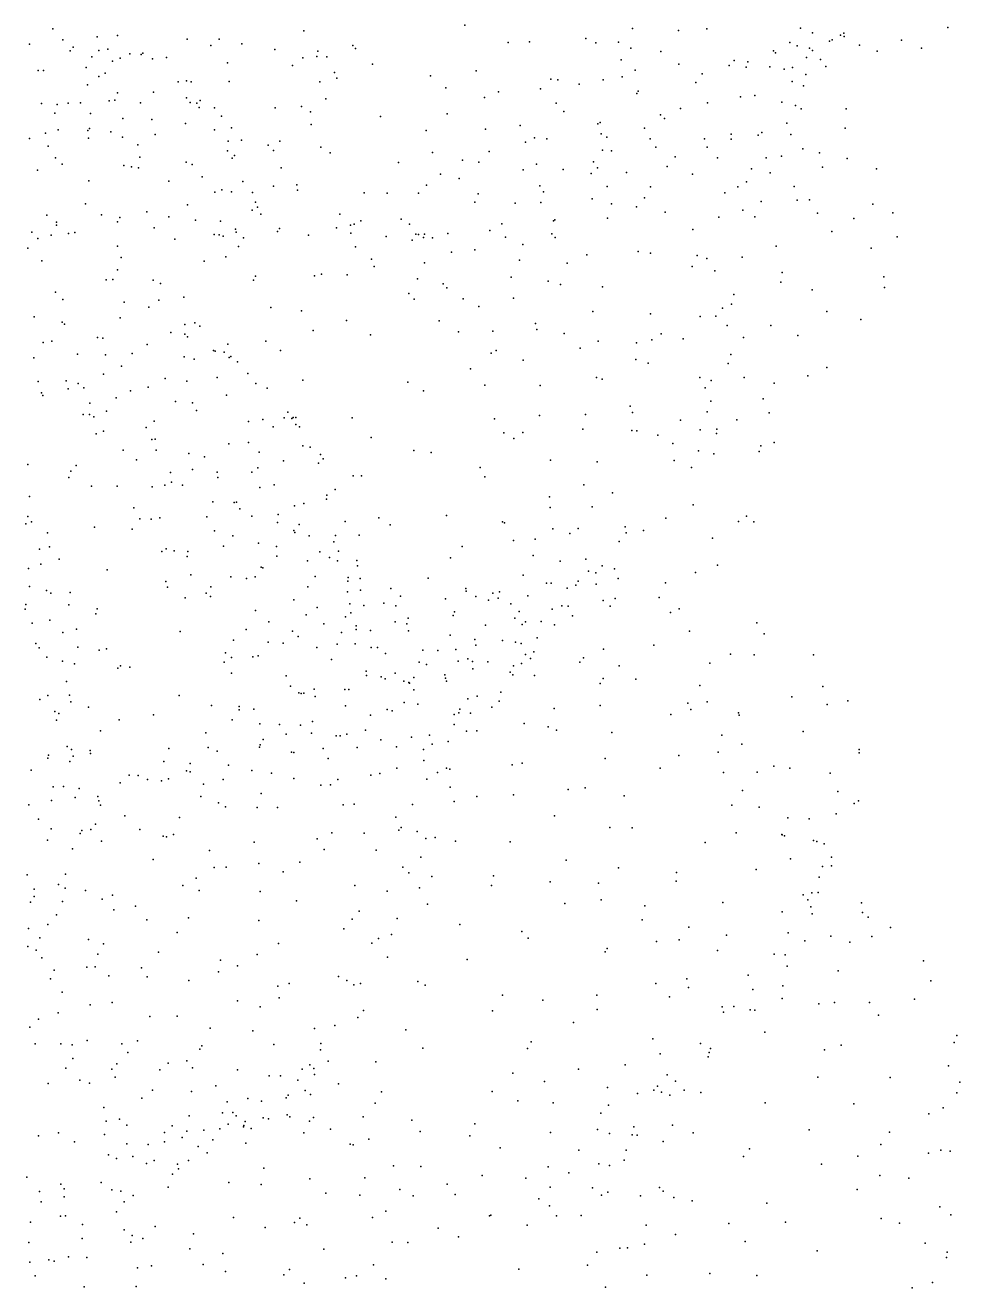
# Model space of a CAD drawing. Header units: metres. Extents: x -25 to 25, y -27.8 to 27.8.
# Drawn here: x 20.16 to 24.56, y -19.84 to -13.89 of the extents above; entities that cross this region are included whole.
import ezdxf

# ---------------------------------------------------------------- set-up
doc = ezdxf.new("R2010")
doc.units = ezdxf.units.M

msp = doc.modelspace()

# ---------------------------------------------------------------- linework, layer by layer
for p in [(20.2869, -13.9031, -2.7895), (21.4698, -13.9123, -9.6166), (22.2287, -13.8858, -5.7811), (23.0186, -13.9006, 1.0911), (23.2346, -13.9099, 0.9391), (23.3679, -13.9033, -4.7604), (23.8097, -13.8999, -1.3414), (24.5035, -13.8965, 2.5447), (20.177, -13.9752, -8.6378), (20.3345, -13.9543, -7.174), (20.4965, -13.9401, -7.0114), (20.5928, -13.9336, -3.8019), (20.9202, -13.9521, 5.4696), (21.0712, -13.9509, 3.597), (21.1785, -13.9741, -9.2071), (22.4326, -13.9664, 3.3348), (22.5334, -13.9633, -1.4008), (22.7975, -13.9479, 3.3153), (22.8459, -13.9684, -1.8124), (22.9528, -13.9663, -5.311), (23.7583, -13.9667, 1.966), (23.8654, -13.9223, -1.1091), (23.9457, -13.9613, -0.8486), (23.9591, -13.9542, -0.5887), (23.997, -13.9322, -1.9243), (24.0129, -13.9224, 2.6956), (24.0151, -13.9384, -2.2547), (24.087, -13.9793, 2.0601), (24.2857, -13.9563, 2.5413), (20.3689, -14.0069, -8.8131), (20.3835, -13.9885, -12.226), (20.4716, -14.0339, -6.1859), (20.5042, -14.0054, -4.0517), (20.5461, -13.9979, 5.5634), (20.6506, -14.0203, 3.7293), (20.7038, -14.0239, -6.1331), (20.7108, -14.0171, 4.1455), (20.8227, -14.0375, 3.4806), (21.0321, -13.9813, 4.3762), (21.3328, -13.9997, -9.4337), (21.4658, -14.0395, -6.0277), (21.5308, -14.0329, -10.1336), (21.5358, -14.0075, -11.5261), (21.5788, -14.0349, 3.2421), (21.7003, -13.9817, -5.9331), (21.7126, -13.9953, -11.0652), (23.0109, -13.994, -1.5773), (23.1515, -14.0097, 3.1955), (23.6815, -14.0066, -1.5115), (23.6912, -14.015, -4.329), (23.7941, -13.9826, -3.6443), (23.8382, -14.037, 2.2545), (23.8513, -13.9935, -0.0587), (23.8661, -14.0048, -3.1019), (24.1698, -14.0086, 2.2723), (24.3792, -13.9941, 2.2951), (20.2186, -14.0987, -6.2573), (20.2438, -14.0994, 5.423), (20.4454, -14.0849, 3.8875), (20.5686, -14.0544, -8.9643), (20.6053, -14.0406, -3.5381), (20.7573, -14.0444, -12.2363), (21.1097, -14.0624, 4.5794), (21.4165, -14.0758, -9.7478), (21.793, -14.069, 3.2704), (22.964, -14.0489, -1.3378), (23.0313, -14.0979, -1.7992), (23.2365, -14.0697, 1.6861), (23.4734, -14.0747, 1.8779), (23.4964, -14.0512, 2.9277), (23.5533, -14.0837, -4.5826), (23.5614, -14.0588, -1.28), (23.6654, -14.081, 0.4954), (23.7316, -14.0927, 0.2884), (23.7709, -14.0842, -1.8201), (23.9036, -14.047, -2.8573), (23.9281, -14.0805, -2.4946), (20.5038, -14.1273, -4.2501), (20.5344, -14.1119, -3.2769), (20.8779, -14.1525, -4.1374), (20.917, -14.1478, 5.3361), (20.9393, -14.1532, 4.4653), (21.1185, -14.1501, 5.0592), (21.5449, -14.1523, -10.3472), (21.6148, -14.1083, -10.5852), (21.6256, -14.1357, -10.8102), (22.0673, -14.1247, -5.7736), (22.2813, -14.1008, -1.7932), (22.6333, -14.1399, 1.3996), (22.6667, -14.1428, -5.5887), (22.8803, -14.1435, 3.2209), (22.9696, -14.1282, 1.1251), (23.3168, -14.1556, -1.726), (23.3462, -14.1145, -4.8063), (23.7701, -14.1513, -0.8986), (23.8351, -14.1181, -2.0296), (20.4512, -14.1665, 4.1602), (20.5916, -14.2046, 3.184), (20.7612, -14.2005, -9.1775), (22.1391, -14.1802, -1.6418), (22.3862, -14.1999, -1.2825), (22.584, -14.185, 3.218), (22.7665, -14.1637, -1.8902), (23.0378, -14.2073, 1.6834), (23.045, -14.1959, -5.2042), (23.5949, -14.2161, 0.6697), (23.823, -14.1715, -0.6879), (20.2344, -14.2538, 3.9321), (20.3087, -14.259, 4.3107), (20.3603, -14.2532, 3.3008), (20.4177, -14.2521, -3.0704), (20.5525, -14.2413, 4.386), (20.5797, -14.2381, 5.3411), (20.6998, -14.2518, -6.0602), (20.9173, -14.2271, -6.0674), (20.935, -14.2506, -12.075), (20.9662, -14.2523, -3.933), (20.9763, -14.2737, 4.7008), (20.9817, -14.2401, -9.3398), (21.0492, -14.2749, 2.968), (21.3349, -14.2755, -9.9437), (21.4594, -14.2693, 3.139), (21.5732, -14.2332, -5.9434), (22.3208, -14.2256, -5.691), (22.6586, -14.2531, 1.6662), (23.2445, -14.2778, -1.1521), (23.371, -14.2517, 1.9689), (23.5269, -14.2234, 2.1995), (23.7208, -14.2483, -4.4414), (23.7863, -14.2633, 0.1067), (20.2976, -14.3, 5.1797), (20.4646, -14.302, 2.9886), (20.618, -14.325, -12.0855), (20.7542, -14.3306, 5.1666), (21.0819, -14.315, -4.1293), (21.501, -14.2938, -11.1002), (21.8308, -14.3161, 3.1553), (22.1445, -14.304, 3.1315), (22.6939, -14.292, -1.1978), (23.1503, -14.3075, 3.0163), (23.1689, -14.326, 1.8611), (23.8129, -14.2804, -0.1147), (24.024, -14.2792, -2.9331), (20.2537, -14.3945, -11.9961), (20.3134, -14.3779, 4.9608), (20.4529, -14.382, 4.6452), (20.4597, -14.3723, -9.1468), (20.5614, -14.3879, 2.764), (20.9119, -14.3488, -3.7252), (21.0484, -14.3786, -11.8947), (21.1295, -14.3687, -9.7023), (21.505, -14.3528, -10.6214), (22.0459, -14.3812, -1.4192), (22.3257, -14.3748, 1.4188), (22.4896, -14.3578, 1.2678), (22.8542, -14.351, 1.7799), (22.865, -14.3438, -5.3808), (22.8701, -14.3968, -1.1265), (23.0742, -14.3714, -1.8423), (23.6268, -14.3913, -0.7605), (23.7442, -14.348, -2.2296), (24.0196, -14.37, -3.3404), (20.1772, -14.4192, 2.9828), (20.2653, -14.4563, -6.1628), (20.4556, -14.4175, -6.0638), (20.6154, -14.4135, 4.8719), (20.6888, -14.4498, -3.4129), (20.7696, -14.3999, -9.4266), (21.1142, -14.4316, -6.0077), (21.1763, -14.428, -4.3034), (21.302, -14.4503, 3.0647), (21.3571, -14.4319, -10.2504), (22.5146, -14.4364, -1.0899), (22.5561, -14.416, 3.0001), (22.6152, -14.4218, -5.5416), (22.8963, -14.4128, 1.1214), (23.1018, -14.4214, -1.0907), (23.3565, -14.4215, 2.343), (23.4821, -14.3987, -2.0242), (23.4822, -14.4224, 0.8138), (23.6097, -14.4036, -4.6044), (23.7633, -14.4007, -0.3), (20.3004, -14.5106, -9.0432), (20.6981, -14.507, -11.9524), (21.1099, -14.4771, -9.9176), (21.1318, -14.5121, -11.6881), (21.1429, -14.4999, -3.88), (21.3276, -14.4768, -11.3896), (21.55, -14.4607, 3.1231), (21.5943, -14.4872, -5.7954), (22.0757, -14.4855, -5.5881), (22.3422, -14.4801, 1.7769), (22.877, -14.4752, -1.6664), (22.9192, -14.4771, 2.9433), (23.128, -14.4611, 1.0313), (23.2188, -14.5065, 2.6648), (23.3693, -14.4604, -4.7525), (23.4184, -14.5099, -0.862), (23.6476, -14.5111, -0.542), (23.7205, -14.5021, 0.1226), (23.8196, -14.4689, -4.3546), (23.8982, -14.4875, -3.9821), (24.0284, -14.5135, -2.6127), (20.2153, -14.5683, -4.6269), (20.3316, -14.5408, 2.6955), (20.6223, -14.5469, 2.6057), (20.6583, -14.5524, -4.6053), (20.6913, -14.5573, -5.8885), (20.916, -14.5304, -5.9307), (20.9437, -14.5427, 2.7782), (21.3638, -14.5571, -10.5531), (21.9155, -14.5333, 3.0511), (22.2172, -14.5208, -1.0086), (22.2947, -14.5311, -1.5309), (22.5023, -14.5679, 2.791), (22.5652, -14.54, 2.0203), (22.6909, -14.5653, -5.4005), (22.8349, -14.5294, 2.0161), (22.8524, -14.557, -5.2444), (23.1807, -14.5521, 2.358), (23.5791, -14.5629, -2.1161), (23.9134, -14.5538, -3.7827), (24.1671, -14.562, -3.1474), (20.4567, -14.6191, -4.7383), (20.8336, -14.6207, -9.8262), (20.9907, -14.6007, -4.5428), (21.182, -14.622, -5.8705), (22.1135, -14.5875, 2.9038), (22.2021, -14.6087, 1.2155), (22.823, -14.5838, -0.9768), (22.99, -14.58, -4.9699), (23.3004, -14.5872, -1.8942), (23.5542, -14.6241, 0.6629), (23.667, -14.5815, -0.2483), (21.051, -14.6727, -10.1392), (21.084, -14.6613, -3.7073), (21.1297, -14.6703, -11.4873), (21.2282, -14.6738, -10.4123), (21.327, -14.6437, -10.8981), (21.4371, -14.6373, -4.0599), (21.4405, -14.6631, 3.0323), (21.7534, -14.6752, 3.0268), (21.8621, -14.6776, -1.2168), (22.0099, -14.6771, -1.4194), (22.047, -14.6395, -5.445), (22.2911, -14.6799, 2.5842), (22.5814, -14.642, 2.5696), (22.5995, -14.6703, -0.8885), (22.8985, -14.6464, 2.4166), (23.1024, -14.6467, -0.8875), (23.4536, -14.6752, -0.5905), (23.5147, -14.6477, -4.6233), (23.7788, -14.6453, -2.2942), (20.4421, -14.7266, -3.3725), (20.9225, -14.7318, -5.7237), (21.2428, -14.719, 2.9051), (21.2519, -14.7423, -5.7127), (22.275, -14.7192, 2.1413), (22.4653, -14.7244, -1.3668), (22.586, -14.7205, 1.1647), (22.8274, -14.7036, -1.4091), (22.9187, -14.727, 1.0771), (23.0375, -14.7414, -4.752), (23.0742, -14.6984, -1.587), (23.6233, -14.7158, -0.0296), (23.7931, -14.7107, -4.2278), (23.852, -14.7092, -4.025), (24.1498, -14.7297, -2.7153), (20.2595, -14.7811, 2.4434), (20.3047, -14.8132, -5.8593), (20.5169, -14.7796, -5.0304), (20.5918, -14.8126, -9.5299), (20.6037, -14.7922, -5.5573), (20.7304, -14.7656, -11.7286), (20.8336, -14.7885, -4.8171), (20.9602, -14.8047, 2.5534), (21.0771, -14.8094, -10.3551), (21.2269, -14.7565, -11.098), (21.2679, -14.7764, -4.7251), (21.6393, -14.7767, -5.3469), (21.7389, -14.807, 1.5409), (21.929, -14.7995, -5.2183), (22.6455, -14.8068, -5.0585), (22.6527, -14.8026, -1.3015), (22.9005, -14.7952, -0.7727), (23.1714, -14.7673, 0.9375), (23.4246, -14.7902, -1.9179), (23.5378, -14.7575, -0.2729), (23.5947, -14.7881, -2.1004), (23.8901, -14.7719, -3.7651), (24.0601, -14.7969, -3.5502), (24.2437, -14.77, -2.9223), (20.1887, -14.8609, -8.8743), (20.3056, -14.8285, -5.1028), (20.3619, -14.8679, -5.4861), (20.3916, -14.8624, -9.0757), (20.7656, -14.8404, -5.3687), (21.0473, -14.8712, -4.989), (21.0715, -14.8731, -11.2887), (21.1481, -14.8467, -5.5325), (21.1507, -14.8613, -10.638), (21.3461, -14.8575, -3.7929), (21.3548, -14.8443, -4.9358), (21.624, -14.8409, -4.9162), (21.6904, -14.8286, 1.2693), (21.6915, -14.8652, -3.9556), (21.7076, -14.8224, -5.152), (21.9678, -14.8232, -4.2431), (21.9974, -14.8706, -0.9319), (22.0105, -14.8717, 2.6303), (22.0388, -14.8702, -4.9575), (22.1479, -14.8664, -4.4998), (22.3453, -14.8525, -5.0879), (22.402, -14.822, -0.8274), (22.6385, -14.8693, -4.7994), (23.3023, -14.8478, -1.7379), (23.9562, -14.8571, -2.4466), (20.2163, -14.8907, -11.7345), (20.2797, -14.875, -3.4136), (20.5926, -14.9271, 2.3213), (20.862, -14.8943, -11.517), (21.0892, -14.8802, -3.6354), (21.1615, -14.9283, 2.5734), (21.1859, -14.887, -5.1721), (21.4924, -14.875, 2.868), (21.7131, -14.93, 1.7491), (21.8582, -14.8807, 2.7834), (21.9795, -14.8988, 2.0525), (22.0343, -14.8854, -1.3627), (22.0763, -14.8868, 2.353), (22.4194, -14.884, -4.8531), (22.5015, -14.9187, -4.6416), (22.6533, -14.8865, -0.7617), (23.6953, -14.9276, -4.0472), (24.2649, -14.8835, -3.1778), (20.1693, -14.9364, -5.7317), (20.6101, -14.9808, -9.6545), (21.102, -14.9768, -10.918), (21.7882, -14.9874, 1.9955), (22.1654, -14.9553, 1.2099), (22.2755, -14.9434, -4.2998), (22.4856, -14.9924, 1.2386), (22.8024, -14.9683, 1.1642), (23.0446, -14.9526, 1.0398), (23.1023, -14.9601, -4.5387), (23.3223, -14.9708, -0.2706), (23.3678, -14.9846, 0.7385), (23.5349, -14.9785, -1.9972), (24.1429, -14.9359, -2.6666), (20.2355, -14.9958, 2.3703), (20.5922, -15.0387, -3.5571), (21.0006, -14.9981, -10.4672), (21.8006, -15.0224, 1.227), (22.0385, -15.0061, -3.8969), (22.7106, -15.0066, -4.5097), (23.2997, -15.0228, -4.3999), (23.4057, -15.0433, 0.0213), (23.7237, -15.0502, -3.8283), (20.5388, -15.086, -11.6096), (20.5708, -15.0838, -9.3543), (20.7596, -15.0864, -10.14), (20.7953, -15.1026, -3.5804), (21.2328, -15.0876, -3.6256), (21.2418, -15.0683, 2.2565), (21.5199, -15.0665, 2.5038), (21.5535, -15.0585, -3.7234), (21.6735, -15.0618, 2.1978), (22.005, -15.0806, -0.9545), (22.1262, -15.1043, -1.1739), (22.4464, -15.0724, -4.1483), (22.6211, -15.0917, -1.1845), (22.6785, -15.1071, -0.6771), (23.7174, -15.0961, -2.2006), (24.2014, -15.072, -3.2767), (20.301, -15.1433, -11.6374), (20.9041, -15.1672, -10.3618), (21.9641, -15.1506, -3.6973), (22.1442, -15.123, 1.4036), (22.8767, -15.1187, -4.293), (23.4949, -15.1549, -3.9166), (23.8641, -15.133, -3.6382), (24.2051, -15.1212, -2.8547), (20.3352, -15.1779, -8.592), (20.623, -15.1908, -9.1717), (20.7398, -15.215, -9.7711), (20.7866, -15.1811, 2.273), (21.3149, -15.2157, 2.1179), (21.9902, -15.1771, 1.6044), (22.2197, -15.1748, -3.6571), (22.2941, -15.2112, 1.5354), (22.4574, -15.1712, -3.7144), (23.4419, -15.2185, 0.2903), (23.4836, -15.1995, -1.784), (20.2002, -15.2602, -4.5873), (20.3324, -15.2854, -8.3706), (20.6045, -15.2639, -8.5276), (20.9562, -15.288, -10.6176), (21.4593, -15.232, -3.5975), (21.6706, -15.2774, -3.5897), (22.1071, -15.279, -0.9125), (22.8312, -15.2344, -3.9798), (23.1025, -15.2465, -3.9985), (23.3368, -15.2577, 0.0098), (23.4098, -15.2562, 0.7406), (23.9327, -15.2343, -2.5129), (24.0933, -15.2717, -3.2734), (20.3425, -15.2948, -3.687), (20.8436, -15.333, -9.4962), (20.9093, -15.2965, -10.0881), (20.9097, -15.3409, -9.2028), (20.9805, -15.3043, 2.2933), (21.5134, -15.3237, 1.9892), (21.7835, -15.3446, 1.8865), (22.1989, -15.3302, -3.4984), (22.3605, -15.3273, -1.0821), (22.5612, -15.2909, -1.1447), (22.568, -15.3191, -0.6404), (22.6958, -15.3378, 1.4224), (23.1536, -15.3406, -3.7864), (23.4638, -15.3007, 0.5019), (23.6694, -15.3009, -2.1069), (23.7963, -15.3484, -2.364), (20.2421, -15.3803, -4.2906), (20.2823, -15.3741, 2.4855), (20.4976, -15.3574, -8.2312), (20.5229, -15.3608, 2.3767), (20.7325, -15.3909, 2.366), (20.922, -15.3546, -10.9866), (21.1116, -15.3887, -3.5801), (21.2917, -15.3738, 2.2691), (22.7709, -15.4077, -3.5382), (22.8567, -15.3745, -0.4771), (23.0362, -15.3824, -1.2399), (23.1085, -15.3687, -0.2679), (23.2564, -15.3628, 1.0368), (23.5401, -15.358, -3.6531), (20.1982, -15.4527, -3.9152), (20.4032, -15.4364, -11.4659), (20.5363, -15.4387, -7.975), (20.6615, -15.4326, -11.32), (20.9069, -15.4477, -3.6225), (20.9534, -15.4588, -8.3125), (21.0447, -15.4187, -9.4332), (21.0518, -15.422, -10.2365), (21.094, -15.4257, -8.8503), (21.1176, -15.451, 2.4106), (21.1262, -15.4475, -9.1678), (21.3596, -15.4184, -3.5408), (22.3515, -15.431, -0.667), (22.3764, -15.4183, -3.4182), (22.5033, -15.4642, 1.7012), (23.0344, -15.4615, -3.5878), (23.4815, -15.4377, -1.6439), (20.611, -15.4924, -3.7038), (21.1576, -15.4725, -9.836), (21.2065, -15.5271, -9.5607), (22.2544, -15.5048, 1.9179), (23.0919, -15.4775, 1.2121), (23.4693, -15.48, 0.6177), (23.9333, -15.4994, -2.9901), (20.2184, -15.5639, -5.3516), (20.3508, -15.5612, -4.9203), (20.4065, -15.574, -4.5021), (20.5261, -15.5297, -7.7343), (20.8167, -15.5498, -11.059), (20.9184, -15.5627, -8.01), (21.0623, -15.5463, -10.5177), (21.2446, -15.574, -10.0751), (21.4652, -15.5578, 2.3612), (21.9605, -15.5682, -3.4082), (22.322, -15.5826, -3.2833), (22.5825, -15.584, -0.5707), (22.8485, -15.5452, 1.4294), (22.8746, -15.553, -3.3841), (23.3349, -15.5451, -3.4856), (23.3881, -15.5596, -1.4714), (23.5438, -15.5453, -3.422), (23.6847, -15.5718, -2.0872), (23.8435, -15.5377, -2.729), (20.2342, -15.6177, -5.7475), (20.2406, -15.6299, -11.4168), (20.3599, -15.599, -7.5283), (20.4343, -15.5941, -5.3707), (20.5858, -15.6422, -7.5157), (20.6532, -15.6085, 2.5107), (20.736, -15.5915, -7.7169), (21.1062, -15.6284, -8.135), (21.2966, -15.5962, -9.1389), (22.0334, -15.6091, 2.0449), (23.3607, -15.5948, 0.1582), (23.6334, -15.6466, -1.7935), (20.4614, -15.6671, -5.8324), (20.5399, -15.705, -4.9829), (20.8649, -15.6586, -3.6563), (20.9449, -15.6645, -7.7751), (20.9648, -15.7017, 2.6066), (23.0063, -15.6802, -0.247), (23.3877, -15.6571, 0.8537), (20.4309, -15.7197, -3.8891), (20.4597, -15.72, -7.3448), (20.4814, -15.7317, -11.2934), (20.7649, -15.7511, -5.3748), (21.2089, -15.7536, -3.5542), (21.2768, -15.7433, -10.4125), (21.3777, -15.736, -10.1474), (21.3951, -15.7088, 2.5265), (21.4132, -15.7392, -3.4929), (21.4193, -15.7335, -9.4924), (21.4323, -15.7341, -9.7734), (21.6969, -15.7353, -3.4146), (22.3685, -15.7408, -3.1056), (22.5793, -15.7253, -3.0833), (22.7964, -15.7204, -1.1018), (23.0176, -15.7101, -3.2033), (23.2439, -15.7467, -1.314), (23.369, -15.707, -3.1965), (23.51, -15.7458, -1.5609), (23.662, -15.7115, -2.7369), (20.4924, -15.8115, -6.0156), (20.5269, -15.7985, 2.6004), (20.7276, -15.7812, -5.745), (21.3261, -15.7789, -8.2519), (21.4319, -15.7668, -8.7161), (21.4501, -15.7788, -9.2483), (22.4117, -15.8061, -0.8962), (22.5022, -15.8056, -0.606), (22.7835, -15.789, 1.6169), (23.0149, -15.7962, -1.1811), (23.0381, -15.7977, 1.2538), (23.1379, -15.8179, -0.0397), (23.3365, -15.7916, 0.2559), (23.4133, -15.8094, -2.8831), (23.4151, -15.7889, 0.4853), (20.7539, -15.838, -11.1137), (20.769, -15.8357, 2.633), (21.1174, -15.8591, -10.7551), (21.2094, -15.8513, 2.6474), (21.4658, -15.8671, -8.5172), (21.5003, -15.8741, -8.9094), (21.7867, -15.8291, 2.2529), (22.4587, -15.8331, 1.9687), (23.2087, -15.8574, 1.0335), (23.6229, -15.8671, -1.7296), (23.6855, -15.8528, -2.2107), (20.6183, -15.888, -3.8145), (20.6812, -15.9331, -4.7998), (20.775, -15.8884, -7.2757), (20.9288, -15.9037, -5.284), (21.0014, -15.9198, 2.6747), (21.2593, -15.8973, -7.8978), (21.3738, -15.9378, -8.0898), (21.5485, -15.9089, -9.9449), (21.5608, -15.9284, -9.6917), (21.9883, -15.8895, -3.2534), (22.07, -15.8996, 2.1165), (22.6312, -15.9347, 1.8415), (22.8519, -15.9428, -1.1332), (23.2143, -15.9367, -2.84), (23.3289, -15.8912, 0.7703), (23.401, -15.906, -1.4551), (23.6148, -15.8938, -2.4135), (20.1693, -15.9562, 2.6925), (20.3723, -15.9867, -11.5503), (20.3982, -15.9604, -7.0165), (20.8416, -15.9932, -5.9032), (20.9461, -15.9792, -5.6877), (21.0611, -15.9918, -7.425), (21.2243, -15.9918, -7.6839), (21.2539, -15.9719, -3.5589), (21.5392, -15.9501, -10.1559), (22.301, -15.9695, 2.0488), (23.2963, -15.9696, 0.3972), (20.3638, -16.0167, -6.2144), (20.4696, -16.0577, 2.6679), (20.5908, -16.0586, -11.4388), (20.756, -16.0603, -6.9859), (20.8159, -16.0534, -11.2004), (20.8464, -16.0392, -4.8744), (20.8978, -16.0538, -3.6816), (21.0641, -16.0167, -5.427), (21.3308, -16.0517, -10.6282), (21.7019, -16.0095, 2.3699), (21.7416, -16.009, -3.417), (22.3219, -16.0142, -2.9485), (22.7894, -16.0515, 1.6262), (20.1772, -16.1063, 6.2118), (21.2634, -16.0647, 2.6475), (21.5762, -16.119, -8.7194), (21.5788, -16.0997, -9.0409), (21.6172, -16.074, -9.4727), (22.6278, -16.1074, -0.4616), (22.9243, -16.0887, 1.3009), (20.6684, -16.1594, -3.9215), (21.0414, -16.1316, -5.0136), (21.141, -16.1345, -10.9476), (21.1527, -16.1339, -5.2747), (21.1688, -16.1652, -5.6771), (21.4252, -16.1501, -3.5593), (21.4702, -16.1398, -8.0066), (22.6302, -16.1587, -2.8149), (22.8274, -16.1553, -0.2255), (23.3037, -16.1451, -1.422), (20.1606, -16.2359, 6.5013), (20.1701, -16.2006, 3.5794), (20.1868, -16.2266, -6.3423), (20.6975, -16.2119, -4.4157), (20.7513, -16.2129, -6.7665), (20.7915, -16.2068, -4.6371), (21.0132, -16.2016, -5.9237), (21.2243, -16.1988, -7.3596), (21.3464, -16.2297, -10.7447), (21.3489, -16.1914, -7.6825), (21.4484, -16.238, -5.5052), (21.6642, -16.2244, -3.4915), (21.8224, -16.2075, 2.2585), (21.8767, -16.2395, -3.3826), (22.1426, -16.1965, 2.0752), (22.4051, -16.2257, -0.602), (22.4144, -16.2309, -2.7853), (23.1747, -16.2084, -2.6636), (23.5173, -16.2249, -2.3017), (23.5543, -16.1996, -1.747), (23.5893, -16.2266, -2.0994), (20.2618, -16.2778, 4.0226), (20.4835, -16.2513, -11.7293), (20.6607, -16.2608, -6.2142), (21.0498, -16.2681, 2.647), (21.1353, -16.2918, -3.6449), (21.4229, -16.2669, -5.2574), (21.4273, -16.2756, 2.5301), (21.4955, -16.2922, -10.5333), (21.6195, -16.291, -8.5733), (21.73, -16.2889, -9.7528), (22.6428, -16.2583, 1.7285), (22.7233, -16.2804, -1.1756), (22.7624, -16.2568, 1.5523), (22.9838, -16.2492, 1.0119), (22.9876, -16.2772, 0.2251), (23.0702, -16.2674, 0.5058), (20.2242, -16.3544, 4.4929), (20.2718, -16.3431, 3.8047), (20.8217, -16.3529, -4.2374), (21.0921, -16.3412, -11.1696), (21.2566, -16.3261, -4.9897), (21.3414, -16.3424, -3.6132), (21.6105, -16.3195, -10.2922), (22.2161, -16.3424, -2.9548), (22.4582, -16.3145, 1.8745), (22.5595, -16.3076, -1.0305), (22.9556, -16.3188, -1.3407), (23.3942, -16.3029, -1.6402), (20.3179, -16.4017, 5.9924), (20.8012, -16.3654, -11.521), (20.8584, -16.3628, -6.1507), (20.9203, -16.3897, -4.6138), (20.9231, -16.365, -3.7865), (21.342, -16.3873, -7.3639), (21.487, -16.4098, -5.9744), (21.5447, -16.3665, -7.9861), (21.591, -16.3942, -5.1465), (21.6289, -16.4096, -8.2209), (21.6336, -16.3643, -8.8594), (21.7194, -16.4086, -5.7238), (22.161, -16.396, 2.0122), (22.55, -16.3841, -0.3362), (22.6765, -16.4119, -0.1588), (22.7974, -16.4017, 0.0257), (20.1728, -16.4459, 4.7882), (20.231, -16.4261, 2.7015), (20.5442, -16.4525, 2.6499), (20.9376, -16.4756, -4.4184), (21.2692, -16.4388, -6.0765), (21.2775, -16.4432, -11.0168), (21.7223, -16.4325, -10.0363), (22.5024, -16.4776, -7.4443), (22.81, -16.4578, 1.1415), (22.8446, -16.4659, 0.2983), (22.8744, -16.4337, 0.9423), (22.9326, -16.4471, 0.5802), (23.3152, -16.465, -2.2613), (23.4186, -16.4294, -1.9286), (20.1773, -16.5309, 3.2558), (20.8193, -16.5064, -6.5028), (20.827, -16.5339, 2.5917), (21.0322, -16.5327, -11.3821), (21.126, -16.4847, -4.7584), (21.1992, -16.4933, -3.6538), (21.2403, -16.4843, -6.9634), (21.489, -16.532, -4.8962), (21.5232, -16.4839, -7.7878), (21.6771, -16.5057, -9.1596), (21.6782, -16.4878, 2.2847), (21.7345, -16.4935, -9.6143), (21.8797, -16.5393, -5.4634), (22.0551, -16.4913, -3.2043), (22.6133, -16.5147, 1.5104), (22.6343, -16.5157, -2.4925), (22.7109, -16.5389, -7.6737), (22.7512, -16.524, -7.2305), (22.7621, -16.5055, -7.4517), (22.8474, -16.5197, -1.4829), (22.9502, -16.4935, -2.4822), (23.1733, -16.5139, -1.714), (20.2578, -16.5498, 3.495), (20.2786, -16.5622, 6.4852), (20.369, -16.559, 4.5446), (20.9108, -16.5847, -11.5482), (21.0094, -16.5613, -3.8824), (21.0307, -16.5782, -6.2316), (21.4233, -16.5936, -7.249), (21.6755, -16.5553, -5.9881), (21.7368, -16.5473, -9.8294), (21.9259, -16.5766, 2.0781), (22.1373, -16.588, -7.401), (22.2329, -16.54, -2.7292), (22.2351, -16.5525, -7.618), (22.2804, -16.5785, 1.8195), (22.3399, -16.5955, -0.1988), (22.3598, -16.5626, -7.1242), (22.3849, -16.5854, -0.8511), (22.3918, -16.5554, -2.5144), (22.5253, -16.575, -1.0527), (22.8805, -16.5963, -1.6907), (22.9366, -16.5874, -7.6086), (23.1442, -16.5818, -1.9585), (20.1578, -16.638, 5.4984), (20.1604, -16.6151, 5.0471), (20.3625, -16.6164, 6.2889), (20.4961, -16.636, 4.1148), (21.2428, -16.6442, -6.2335), (21.5321, -16.6301, -3.545), (21.6865, -16.6116, -8.0728), (21.6905, -16.6544, -10.0389), (21.752, -16.6206, -8.6281), (21.8461, -16.6099, -3.3981), (21.9027, -16.6223, -5.7448), (22.1789, -16.6501, -0.5914), (22.4452, -16.6119, -7.8945), (22.4836, -16.6491, -2.2562), (22.639, -16.6376, -6.947), (22.6853, -16.6224, -7.8982), (22.7146, -16.6238, -2.2519), (22.9135, -16.623, -2.1688), (23.1963, -16.6539, -7.0683), (23.2379, -16.6359, -7.2994), (20.1903, -16.703, 6.6633), (20.2731, -16.6886, 4.878), (20.4899, -16.6595, 2.6027), (21.3048, -16.6977, -11.132), (21.4806, -16.6648, -10.7089), (21.5636, -16.7065, -10.3889), (21.6666, -16.6736, -7.8471), (21.717, -16.7158, -9.5875), (21.9007, -16.6979, -8.3229), (21.9553, -16.7066, -8.044), (21.9606, -16.6801, -7.5818), (22.1732, -16.668, -7.0912), (22.325, -16.7128, -0.0105), (22.4634, -16.6799, 1.5415), (22.4979, -16.7091, 0.1719), (22.5136, -16.6965, -8.1974), (22.5883, -16.6951, 1.2887), (22.6509, -16.7117, -1.8215), (22.7352, -16.6688, 0.7304), (23.6029, -16.7015, -7.2867), (20.3349, -16.7473, 5.8234), (20.3993, -16.7313, 3.6995), (20.8876, -16.743, 2.5061), (21.1978, -16.7325, 2.4218), (21.4172, -16.7412, -10.8976), (21.4433, -16.7666, -4.691), (21.6476, -16.7481, -7.4607), (21.716, -16.7327, -9.2871), (21.7838, -16.7377, -7.6802), (21.963, -16.7395, -7.2232), (22.1595, -16.7594, -8.3987), (22.5687, -16.7718, 0.4917), (23.2868, -16.7407, -6.8634), (23.6388, -16.7538, -6.994), (20.2081, -16.7999, -12.0984), (20.2238, -16.8194, 3.3421), (20.4054, -16.8169, 4.7361), (20.5063, -16.831, 3.8633), (20.5412, -16.8245, 4.4682), (21.1386, -16.7839, -4.5081), (21.3017, -16.7935, -3.5691), (21.3719, -16.797, -6.9383), (21.5316, -16.8188, -7.144), (21.6265, -16.8025, 2.1643), (21.7122, -16.8009, -3.3846), (21.7876, -16.8183, -9.0143), (21.8175, -16.8178, 2.033), (22.0304, -16.8309, 1.8549), (22.101, -16.833, -2.735), (22.1862, -16.8271, -8.7156), (22.2758, -16.7805, -0.732), (22.2799, -16.8065, 0.176), (22.4056, -16.7845, -6.7403), (22.4662, -16.7923, -1.8988), (22.4934, -16.7985, -8.5414), (22.8808, -16.8262, -6.6346), (23.1185, -16.8074, -8.0639), (20.2593, -16.8636, 2.4889), (20.3336, -16.883, 6.3684), (20.3901, -16.8947, 6.0792), (21.0943, -16.8874, -3.6884), (21.1003, -16.843, -3.9496), (21.1296, -16.8654, -4.2562), (21.2301, -16.8618, -6.3435), (21.2551, -16.8581, -6.7045), (21.601, -16.875, -6.2121), (21.8543, -16.8469, -5.9975), (22.0126, -16.8874, -0.1399), (22.1968, -16.882, -6.6969), (22.2424, -16.8718, -2.0963), (22.2648, -16.8839, -9.0288), (22.3359, -16.8859, 0.3969), (22.4954, -16.8939, -1.2881), (22.5134, -16.8504, -8.8207), (22.5368, -16.8707, 0.9222), (22.5526, -16.839, -6.5101), (22.77, -16.8865, -6.2365), (22.7876, -16.8667, -8.6541), (23.3818, -16.8913, -7.934), (23.4795, -16.8501, -6.7353), (23.5908, -16.8532, -7.6702), (23.8706, -16.8523, -7.1928), (20.5938, -16.9157, 4.0429), (20.6071, -16.9047, 4.2797), (20.6501, -16.9103, -11.852), (21.1299, -16.9387, 2.3351), (21.3864, -16.9511, -11.0098), (21.7637, -16.9302, -3.2263), (21.7656, -16.9497, -9.3723), (21.8997, -16.9385, -3.0342), (22.0475, -16.8987, -5.1814), (22.1335, -16.9463, -6.3992), (22.2662, -16.9183, -6.1043), (22.4414, -16.9344, -1.634), (22.4546, -16.9469, 1.1005), (22.4571, -16.9044, 0.6168), (22.5563, -16.9502, -5.951), (22.955, -16.9037, -6.3853), (20.3528, -16.9787, 4.8661), (21.4069, -17.0006, -3.3941), (21.5187, -17.0139, -4.6253), (21.8344, -16.9563, -7.0414), (21.8535, -16.9655, 1.8805), (21.9405, -16.9768, -9.2409), (21.9652, -16.9835, -6.1402), (21.968, -16.9855, -2.6637), (21.9881, -16.9587, -4.9439), (22.1367, -16.9623, -0.5793), (22.1419, -16.9768, 1.631), (22.8662, -16.9884, -5.973), (22.88, -16.964, -8.879), (23.0336, -16.9674, -8.686), (23.3354, -16.9976, -6.4749), (23.9145, -17.0017, -6.916), (20.2257, -17.0633, 3.404), (20.264, -17.0443, 5.3728), (20.3664, -17.0426, 5.8944), (20.3717, -17.0738, 3.6056), (20.8832, -17.045, -11.6544), (21.4459, -17.0312, 2.0691), (21.4572, -17.0343, -6.2849), (21.4693, -17.034, -10.7381), (21.5238, -17.0496, -10.1797), (21.6628, -17.0154, 1.9642), (21.6822, -17.0154, -9.7466), (21.9885, -17.0182, 0.202), (22.2431, -17.0603, -1.8284), (22.2856, -17.0473, -5.7915), (22.3905, -17.0705, -1.1098), (22.398, -17.0283, -9.268), (23.7692, -17.0501, -6.6897), (24.0321, -17.0694, -7.1065), (20.2973, -17.1201, 6.3561), (20.3161, -17.1285, 2.3175), (20.4555, -17.0993, 4.6883), (21.0355, -17.092, -3.7074), (21.1646, -17.0969, -11.3951), (21.1649, -17.1121, -4.3452), (21.2348, -17.1082, 2.1272), (21.6667, -17.0933, -3.1019), (21.8617, -17.1098, -6.7454), (21.8854, -17.1173, -4.6881), (21.9431, -17.0776, 1.713), (22.0068, -17.0859, -2.09), (22.1783, -17.1336, 1.4), (22.1999, -17.1261, -9.3883), (22.2054, -17.108, 0.6369), (22.2557, -17.127, -4.8682), (22.3548, -17.0994, -5.3909), (22.649, -17.1056, -5.6566), (22.8662, -17.092, -5.7451), (23.1981, -17.1341, -5.9499), (23.2785, -17.081, -6.2558), (23.2924, -17.1099, -8.6422), (23.369, -17.0748, -8.3645), (23.5171, -17.1264, -6.4546), (23.9345, -17.0871, -7.5601), (20.3051, -17.1598, 5.1543), (20.5999, -17.1582, 4.1556), (20.7612, -17.1357, 2.3464), (21.1318, -17.1593, -4.0947), (21.2619, -17.1778, -6.5812), (21.3559, -17.1812, -11.0286), (21.4536, -17.1847, -10.448), (21.5102, -17.1675, 1.8829), (21.7843, -17.1376, -2.6922), (22.1786, -17.181, -0.6825), (22.5074, -17.1759, -5.1318), (22.6206, -17.1914, -9.3881), (23.5207, -17.1375, -8.1811), (20.5125, -17.2114, 3.9154), (21.0083, -17.2201, -11.517), (21.279, -17.2517, 1.8736), (21.386, -17.2262, -6.7452), (21.5054, -17.2214, -2.9785), (21.6217, -17.234, -2.4721), (21.6407, -17.2345, -6.3469), (21.6717, -17.2271, -4.5893), (21.7608, -17.2074, -2.2056), (21.977, -17.2411, 0.0037), (22.0619, -17.2316, -0.2973), (22.2365, -17.2124, -0.8976), (22.2847, -17.2108, -1.4454), (22.6596, -17.2074, -5.411), (22.9211, -17.219, -9.2035), (23.4391, -17.2317, -6.1885), (23.8219, -17.2135, -7.8191), (20.3545, -17.2847, 5.9619), (20.3763, -17.2983, 5.3308), (20.4642, -17.3032, 4.5424), (20.8333, -17.2941, -3.3271), (21.019, -17.2896, -3.8436), (21.0621, -17.306, 1.9738), (21.2605, -17.288, -11.1946), (21.2636, -17.2766, -3.0184), (21.4114, -17.3116, -2.6899), (21.5603, -17.2938, -10.0147), (21.7211, -17.2887, -9.8271), (21.8321, -17.2538, 1.5679), (21.9058, -17.2862, 0.5087), (22.0334, -17.2983, -9.6009), (22.0736, -17.273, -1.7191), (22.149, -17.2608, 1.2219), (23.4222, -17.3112, -5.8646), (23.5336, -17.273, -8.5131), (24.0863, -17.2982, -7.3835), (20.2644, -17.339, 6.3612), (20.267, -17.3252, 3.6232), (20.3679, -17.3556, 5.0543), (20.3833, -17.3301, 5.6436), (20.4645, -17.3171, 2.1311), (20.8099, -17.356, 2.0654), (20.9347, -17.364, -2.8774), (21.4232, -17.3136, -6.4622), (21.5838, -17.3412, -2.1947), (22.0356, -17.3509, 0.9009), (22.4517, -17.3708, -9.5835), (22.498, -17.3634, -4.7122), (22.8897, -17.3412, -5.3002), (23.2365, -17.3277, -5.4932), (24.0852, -17.3137, -7.0834), (20.1862, -17.3959, 1.8584), (20.6472, -17.419, -2.8189), (20.6898, -17.4209, -3.4274), (20.918, -17.3985, -2.6082), (20.9348, -17.4038, 1.8377), (21.1158, -17.3726, 1.7018), (21.2257, -17.3979, -2.4625), (21.3174, -17.4108, 1.4485), (21.7849, -17.419, 0.398), (21.828, -17.4113, 0.7831), (21.9087, -17.387, 1.2427), (22.0996, -17.4065, -0.4123), (22.1411, -17.3863, -4.4649), (22.1583, -17.3922, -1.3728), (23.1479, -17.3864, -9.146), (23.4472, -17.4076, -5.6218), (23.6046, -17.4059, -8.6704), (23.6836, -17.3769, -8.3236), (23.7585, -17.3873, -8.0618), (23.9489, -17.4102, -6.7858), (20.2896, -17.4747, 6.1384), (20.3386, -17.473, 4.7596), (20.4122, -17.4829, 4.1009), (20.6054, -17.4566, -3.0707), (20.7342, -17.44, -2.4292), (20.8001, -17.4461, -11.617), (20.8321, -17.4371, -3.6644), (20.9975, -17.4626, 1.3951), (21.0904, -17.4408, -11.2926), (21.4226, -17.4355, -10.3179), (21.5498, -17.4669, 0.9482), (21.5951, -17.4655, -4.4498), (21.6301, -17.4397, 1.2365), (22.0497, -17.4392, -0.2063), (22.1591, -17.4762, -0.9696), (22.7153, -17.4877, -9.5625), (22.7952, -17.479, -4.9752), (20.2821, -17.5395, 3.9253), (20.3935, -17.5253, -12.0257), (20.5003, -17.5201, -2.6451), (20.5048, -17.5412, -2.3884), (20.9842, -17.5199, -3.9257), (21.0675, -17.5496, 1.1882), (21.2687, -17.5058, -10.8928), (22.1777, -17.544, -4.3287), (22.2854, -17.5205, -9.7279), (22.4578, -17.513, -4.4911), (22.9784, -17.5176, -5.128), (23.5354, -17.492, -8.8727), (23.9857, -17.4964, -7.6679), (24.082, -17.5403, -7.3177), (20.1748, -17.5591, 6.4233), (20.512, -17.5616, -2.9072), (21.1013, -17.5683, -4.1222), (21.25, -17.5719, -2.214), (21.3465, -17.5724, -10.4759), (21.6558, -17.5599, 0.5637), (21.7067, -17.5562, -10.1021), (21.9818, -17.5575, -9.938), (23.4859, -17.5615, -5.4054), (23.6143, -17.5704, -5.6956), (23.9767, -17.6022, -6.8912), (24.062, -17.5539, -7.0926), (20.2197, -17.6275, 4.163), (20.4892, -17.6512, -3.1263), (20.6271, -17.6115, 1.4309), (20.885, -17.6189, -11.4431), (21.9028, -17.6169, 0.2124), (21.9282, -17.6662, -10.1151), (22.6498, -17.6113, -4.6362), (22.9107, -17.6665, -4.9632), (23.016, -17.6675, -9.4645), (23.7493, -17.6206, -6.3821), (23.8508, -17.6251, -8.1673), (20.2632, -17.726, 4.7495), (20.2804, -17.6733, 6.0164), (20.4165, -17.6948, 5.0433), (20.4238, -17.6806, 5.6069), (20.4668, -17.6757, 5.3246), (20.6978, -17.6755, -11.6888), (20.8075, -17.7077, -2.1964), (20.8226, -17.7105, 1.2365), (20.8568, -17.6987, -3.8471), (21.5323, -17.7202, -1.9848), (21.6024, -17.6911, -10.2878), (21.7545, -17.6932, -4.2609), (21.9168, -17.6786, -1.5511), (22.0031, -17.6859, -1.3074), (22.0443, -17.7187, -0.2141), (22.0878, -17.7138, -0.469), (23.5055, -17.6917, -9.0524), (23.7217, -17.699, -8.8079), (23.7236, -17.7013, -5.9515), (23.734, -17.7052, -6.1705), (23.871, -17.727, -8.4482), (20.3805, -17.7664, -2.5668), (20.5169, -17.7307, -3.4639), (21.0262, -17.7752, -4.0275), (21.2367, -17.7361, -10.7488), (21.5651, -17.7701, 0.6023), (21.8109, -17.7729, 0.3477), (22.1841, -17.7313, -4.1954), (22.4423, -17.7335, -4.2893), (23.3603, -17.7371, -5.1578), (23.8859, -17.7326, -6.676), (23.9213, -17.7426, -7.7649), (20.7596, -17.8175, -11.5203), (21.2577, -17.8357, -2.0693), (21.4504, -17.8301, -4.2654), (22.0212, -17.8068, -1.0016), (22.7059, -17.8195, -4.4689), (23.7617, -17.8144, -5.7598), (23.9552, -17.8463, -7.1773), (23.956, -17.8063, -7.5343), (20.1673, -17.8896, -12.1649), (20.347, -17.8857, -3.0399), (20.9629, -17.9056, -2.0898), (21.0479, -17.8554, -10.9623), (21.104, -17.8531, 1.0214), (21.3718, -17.8758, 0.7745), (21.9367, -17.8531, -4.1489), (21.9647, -17.8796, 0.0859), (22.0728, -17.8965, -10.342), (22.3634, -17.8935, -10.1522), (22.9513, -17.8558, -4.8571), (23.2259, -17.8776, -9.3609), (23.6002, -17.8647, -5.3234), (23.8968, -17.9009, -6.2173), (23.9135, -17.8495, -6.8631), (20.2002, -17.9576, 4.8005), (20.3144, -17.9356, 5.7013), (20.345, -17.9517, -12.0143), (20.4421, -17.9635, -3.4407), (20.9, -17.939, -11.1351), (20.977, -17.9628, 1.1494), (21.7108, -17.9394, -10.4717), (21.863, -17.9658, 0.2572), (22.0152, -17.951, -0.4027), (22.3538, -17.939, -3.9097), (22.6303, -17.9226, -9.9148), (22.8583, -17.9291, -9.7335), (23.2239, -17.9191, -5.0039), (20.1821, -18.0183, -2.4352), (20.2005, -17.9911, 5.943), (20.3331, -18.0146, 5.1119), (20.5197, -18.0048, -11.8333), (20.5682, -17.985, 1.3767), (21.2635, -17.9686, -4.1267), (21.4347, -18.0112, -10.5626), (22.6998, -18.0237, -3.901), (22.8703, -18.0078, -4.1397), (23.4428, -18.0196, -5.0712), (23.822, -17.9839, -5.6397), (23.8431, -18.0071, -7.9273), (23.8629, -17.9749, -7.6703), (23.8932, -17.9729, -8.3328), (24.0973, -18.0214, -6.2868), (20.3052, -18.0779, 1.4757), (20.5747, -18.0543, -1.9305), (20.6767, -18.0363, -11.5705), (21.7311, -18.0609, -4.0748), (22.0519, -18.0277, -3.8043), (23.0755, -18.0354, -4.7627), (23.723, -18.0634, -5.3912), (23.8582, -18.0397, -8.634), (23.8643, -18.0726, -7.0848), (24.1018, -18.0673, -6.6221), (20.1723, -18.1425, -3.1434), (20.2641, -18.1239, 5.5694), (20.7299, -18.1009, -11.3153), (20.9274, -18.0917, -10.9929), (21.2583, -18.105, -1.8101), (21.6589, -18.1443, 0.4819), (21.697, -18.0989, -1.3915), (21.9101, -18.0947, -10.531), (22.2045, -18.124, -10.4619), (23.0638, -18.1021, -4.5006), (23.2828, -18.1362, -9.3573), (24.1274, -18.0885, -6.067), (24.2326, -18.1376, -6.4013), (20.2261, -18.1865, 5.3648), (20.4563, -18.1939, -1.7689), (20.8736, -18.1613, -1.843), (21.8219, -18.1891, 0.2147), (21.8824, -18.1705, -3.7535), (22.4974, -18.1557, -3.5934), (22.5269, -18.188, -10.2174), (23.1312, -18.203, -4.3048), (23.2381, -18.196, -4.6732), (23.4608, -18.173, -9.1348), (23.7506, -18.1632, -7.4569), (23.8291, -18.1998, -8.2242), (23.9524, -18.1778, -5.66), (24.1459, -18.1803, -5.8583), (20.1699, -18.2264, 5.1582), (20.2087, -18.2441, -1.8673), (20.5, -18.2634, 1.4174), (20.526, -18.2145, -3.5745), (20.7853, -18.2531, -3.7157), (21.351, -18.2128, 0.791), (21.7907, -18.2116, -1.0859), (22.8898, -18.2524, -9.8414), (22.8987, -18.2361, -3.8176), (23.4181, -18.2464, -4.8091), (23.6853, -18.2638, -7.9187), (24.0411, -18.2062, -6.9006), (20.2365, -18.2811, -1.6461), (20.4869, -18.3225, -1.5678), (21.0781, -18.2909, 1.083), (21.1568, -18.3188, -10.7279), (21.2504, -18.2647, -3.8941), (21.8633, -18.2771, -0.7883), (22.2389, -18.2879, -3.4312), (23.737, -18.2662, -5.229), (23.7465, -18.3195, -7.2224), (24.3881, -18.2953, -6.1969), (20.2767, -18.3788, -3.4582), (20.2946, -18.3393, -11.803), (20.4484, -18.3244, -11.6519), (20.5521, -18.3658, -11.3139), (20.705, -18.328, -11.0919), (20.7324, -18.3697, 1.3532), (21.0681, -18.3465, -3.7741), (21.6337, -18.3687, -3.7864), (23.2731, -18.3791, -4.3545), (23.562, -18.3618, -7.7559), (23.987, -18.3423, -5.5171), (20.3324, -18.4429, -1.3102), (20.9279, -18.3871, 1.2167), (21.3476, -18.4147, -10.6945), (21.4005, -18.4011, 0.6931), (21.6718, -18.387, -1.1265), (21.7054, -18.4084, 0.2602), (21.7373, -18.401, -10.6545), (22.0074, -18.3925, -3.4391), (22.0417, -18.4094, -10.5788), (23.1277, -18.402, -9.5829), (23.2822, -18.4199, -9.3097), (23.5845, -18.4292, -7.404), (23.7257, -18.4127, -8.3417), (24.4224, -18.3893, -6.4334), (20.464, -18.5015, -11.1738), (20.5667, -18.4914, -3.5869), (21.1581, -18.4831, -1.4835), (21.3538, -18.4689, -1.3812), (22.4056, -18.4569, -3.3553), (22.595, -18.4805, -10.2024), (22.8498, -18.4557, -9.9081), (23.1925, -18.4641, -4.0385), (23.7222, -18.4724, -4.9353), (23.8949, -18.498, -7.1264), (23.97, -18.4909, -5.3672), (24.1349, -18.4914, -6.9698), (24.3467, -18.4751, -5.7556), (20.3134, -18.5399, -8.5176), (20.744, -18.5564, -1.4771), (20.8733, -18.5557, -3.6223), (21.2642, -18.5116, -3.7069), (21.725, -18.5619, -3.5459), (21.7517, -18.5294, -0.7194), (22.3593, -18.5299, -10.431), (22.8511, -18.5232, -3.5544), (23.4398, -18.5109, -4.525), (23.4471, -18.536, -8.911), (23.4957, -18.5094, -7.8966), (23.5723, -18.5259, -8.7114), (23.5934, -18.5266, -8.1327), (24.1766, -18.551, -5.5135), (20.1795, -18.6065, -0.8558), (20.2195, -18.5691, -8.301), (21.0282, -18.6112, 1.0498), (21.5202, -18.6141, 0.3788), (21.6159, -18.5994, -10.6994), (21.9508, -18.6192, -3.303), (22.7405, -18.5852, -10.0322), (20.4499, -18.67, -1.2161), (20.6867, -18.671, -3.5819), (21.23, -18.6249, 0.7937), (22.5409, -18.6766, -3.2927), (23.1135, -18.6628, -9.5284), (23.6418, -18.6314, -7.3044), (24.5331, -18.6798, -5.9946), (24.5456, -18.6466, -6.3077), (20.205, -18.6855, -3.5405), (20.3257, -18.6856, -1.0297), (20.3789, -18.691, -8.8016), (20.6124, -18.6855, -8.4316), (20.6415, -18.7268, -8.7347), (20.9806, -18.7102, -1.3695), (20.9901, -18.6959, -10.7788), (21.3292, -18.6883, 0.6045), (21.5482, -18.7134, -3.5258), (21.5494, -18.6838, -1.0091), (22.0304, -18.7066, -10.5825), (22.5239, -18.7084, -10.2598), (23.1477, -18.7333, -3.8479), (23.3381, -18.6838, -7.9106), (23.3794, -18.7271, -4.3516), (23.3854, -18.7071, -8.6518), (23.9218, -18.7138, -7.1303), (24.0015, -18.6922, -5.243), (20.382, -18.7554, -8.1681), (20.589, -18.7794, 1.2563), (20.831, -18.7775, 1.1194), (20.9191, -18.7665, -8.3921), (20.9451, -18.7995, -8.7059), (21.4986, -18.7849, 0.1128), (21.5839, -18.7671, -0.7333), (21.8086, -18.771, -3.1282), (22.9834, -18.7852, -3.6113), (23.3743, -18.7466, -8.165), (24.506, -18.7892, -6.5131), (20.3482, -18.8008, 1.3318), (20.4141, -18.8577, -0.9239), (20.5651, -18.8058, -10.9677), (20.5806, -18.8421, -1.1577), (20.791, -18.8089, -1.2805), (21.1571, -18.8086, -8.5442), (21.3066, -18.8364, -1.1366), (21.3596, -18.8369, 0.3558), (21.4424, -18.8577, -3.3425), (21.4627, -18.8057, -10.7151), (21.5166, -18.8016, -0.1145), (21.5197, -18.8304, -0.4265), (22.4537, -18.8238, -3.0205), (22.7629, -18.8057, -9.9721), (23.1813, -18.8314, -8.9401), (23.8903, -18.8426, -4.9159), (24.2311, -18.8441, -6.8817), (20.2654, -18.8726, -0.6526), (20.4606, -18.8713, -8.903), (20.7569, -18.9038, -3.544), (20.9407, -18.9103, -8.1834), (21.0553, -18.8835, -1.2067), (21.4758, -18.9061, -8.5716), (21.6337, -18.8735, -2.9978), (21.8358, -18.9118, -10.6381), (22.3572, -18.9105, -10.3514), (22.6029, -18.8629, -10.1284), (22.9009, -18.8916, -3.4385), (23.1185, -18.9035, -8.5012), (23.1353, -18.8851, -9.2215), (23.1538, -18.9141, -8.0588), (23.2204, -18.8623, -8.2894), (23.2617, -18.9042, -4.1239), (23.3402, -18.9149, -7.5893), (24.5464, -18.9172, -5.9898), (24.5593, -18.8666, -6.1959), (20.7073, -18.9425, -8.11), (21.1085, -18.9584, -8.8373), (21.2062, -18.9439, -8.1773), (21.2701, -18.9559, -10.73), (21.3867, -18.9408, -0.2254), (21.3968, -18.9275, -0.8964), (21.5014, -18.9245, -8.3008), (21.8059, -18.9657, -8.4408), (22.4781, -18.9539, -2.8171), (22.6447, -18.9645, -3.0083), (22.9043, -18.9745, -9.7444), (23.0421, -18.9203, -8.7016), (23.1936, -18.9273, -7.8511), (23.6423, -18.9636, -4.5871), (24.0597, -18.9688, -5.1358), (20.528, -18.9853, -3.6148), (20.9297, -19.0252, -2.5136), (21.0866, -19.0104, 0.6053), (21.1348, -19.0086, -2.3473), (21.1517, -19.0256, -2.7217), (21.2783, -19.0349, -0.385), (21.3916, -19.0201, -2.7091), (21.4034, -19.0296, -8.8277), (21.5151, -19.0323, -10.6958), (21.7489, -19.0293, -2.6193), (22.8688, -19.0125, -8.4006), (24.4145, -19.0161, -6.5825), (24.4816, -18.9866, -5.7952), (20.5391, -19.0503, -0.7333), (20.6016, -19.0415, 1.0999), (20.6366, -19.0692, -10.9361), (20.8504, -19.0716, -2.3237), (20.9983, -19.0929, -10.7827), (21.0739, -19.0868, -8.0335), (21.1131, -19.0647, -2.1111), (21.1865, -19.0765, -0.8546), (21.1872, -19.0711, -0.0987), (21.1943, -19.0524, 0.1479), (21.2219, -19.0847, -0.6279), (21.3039, -19.0385, -3.051), (21.4967, -19.0498, -2.2626), (21.5949, -19.0883, -8.7629), (21.9779, -19.045, -10.5521), (22.2748, -19.0631, -2.6106), (22.8534, -19.09, -3.2004), (23.0235, -19.0766, -9.0788), (23.2064, -19.0691, -3.9729), (23.8494, -19.0905, -7.1006), (20.2203, -19.119, -0.4196), (20.3139, -19.1056, -8.9548), (20.3905, -19.1476, -7.9909), (20.5305, -19.1129, -8.9432), (20.6369, -19.1569, -2.5143), (20.813, -19.1036, -0.8877), (20.8141, -19.1481, -0.6199), (20.8971, -19.1275, -3.4115), (20.9192, -19.0979, 0.7811), (21.0412, -19.1388, -0.4395), (21.1964, -19.1533, -8.8886), (21.4704, -19.1056, -2.0495), (21.7756, -19.1345, -8.663), (22.0172, -19.0982, -2.5396), (22.2517, -19.12, -10.3374), (22.6323, -19.1043, -2.8094), (22.909, -19.1081, -8.8688), (23.017, -19.1141, -8.0616), (23.0401, -19.1158, -3.5227), (23.1626, -19.1466, -7.7702), (23.3044, -19.1053, -4.333), (24.2288, -19.1019, -5.3696), (20.5494, -19.2094, -0.3617), (20.665, -19.2165, -2.896), (20.7361, -19.1603, 0.9332), (20.9717, -19.1703, -0.1273), (21.0146, -19.1987, 0.193), (21.6883, -19.1591, -8.1915), (21.7029, -19.1621, -2.184), (22.394, -19.176, -10.1686), (22.7647, -19.1867, -9.781), (22.9884, -19.1875, -9.3458), (23.5412, -19.2164, -4.519), (23.5696, -19.1803, -7.2967), (24.0793, -19.2156, -5.011), (24.1877, -19.1602, -6.8007), (24.4117, -19.2006, -5.694), (24.4698, -19.1875, -6.3528), (24.515, -19.1917, -5.9884), (20.587, -19.2266, -3.5639), (20.7288, -19.2496, -10.8792), (20.7649, -19.2352, -2.0846), (20.8742, -19.253, -3.1199), (20.88, -19.2748, -8.9001), (20.9259, -19.2358, -7.973), (21.2813, -19.2716, -10.6863), (21.8915, -19.2613, -10.5187), (22.021, -19.2646, -2.3903), (22.621, -19.265, -8.5112), (22.8589, -19.2509, -9.5727), (22.9091, -19.2598, -9.0934), (22.9785, -19.2333, -3.3121), (23.9077, -19.2528, -4.7843), (20.1652, -19.3145, -2.6857), (20.8515, -19.3007, 0.0113), (21.4978, -19.3218, -1.7871), (21.7578, -19.318, -8.8932), (22.3093, -19.3057, -2.4737), (22.5154, -19.3182, -9.8861), (22.718, -19.2935, -8.8565), (24.1822, -19.3058, -5.2095), (24.3199, -19.3191, -5.4521), (20.2243, -19.3813, -8.989), (20.3251, -19.3477, -3.7371), (20.3408, -19.3693, -8.0949), (20.5152, -19.3389, 0.9497), (20.5655, -19.3744, -2.1069), (20.6075, -19.3807, -8.0368), (20.8315, -19.3605, -1.8803), (21.1162, -19.3398, -7.9729), (21.2688, -19.3486, -1.727), (21.574, -19.3902, -8.1771), (21.9225, -19.372, -2.1596), (22.1453, -19.347, -10.2688), (22.1827, -19.395, -8.6102), (22.6302, -19.3614, -2.6533), (22.8293, -19.3638, -9.3743), (22.902, -19.3845, -8.2824), (23.1444, -19.3635, -7.8542), (23.1628, -19.3806, -3.8094), (24.0765, -19.3717, -6.7965), (20.2333, -19.43, 0.9525), (20.3418, -19.4068, -2.3367), (20.6232, -19.4304, -10.8394), (20.6666, -19.401, -3.341), (21.7329, -19.3994, -1.88), (21.9855, -19.4024, -8.8742), (22.5772, -19.4166, -9.6967), (22.6272, -19.4484, -9.0066), (22.8726, -19.3991, -2.995), (23.0557, -19.4026, -3.4176), (23.2122, -19.4097, -4.233), (23.2991, -19.4254, -7.6427), (23.6502, -19.4373, -7.2755), (24.4656, -19.4537, -5.7521), (20.323, -19.4973, -3.5799), (20.3466, -19.4958, -10.8582), (20.5877, -19.4779, -0.0488), (21.138, -19.5037, -1.6564), (21.4515, -19.5079, -10.5617), (21.7937, -19.5045, -8.3938), (21.856, -19.4737, -10.4159), (22.345, -19.4956, -9.8123), (22.3509, -19.4926, -8.9174), (22.6594, -19.4965, -9.3928), (22.7754, -19.4947, -8.4561), (24.1893, -19.5096, -6.6572), (24.5174, -19.4915, -6.0182), (20.1823, -19.5257, -3.7889), (20.4275, -19.5376, -9.038), (20.6236, -19.5624, 0.6042), (20.7692, -19.5459, -1.77), (21.2874, -19.5505, -8.0874), (21.4253, -19.5277, -1.6527), (21.4843, -19.5386, -9.0728), (22.103, -19.5552, -2.2381), (22.5217, -19.5406, -9.1973), (23.0826, -19.5409, -8.0965), (23.4714, -19.5329, -7.5336), (23.7385, -19.5264, -4.6553), (24.2758, -19.5314, -5.2959), (20.175, -19.6217, -2.1126), (20.4257, -19.6029, 0.0376), (20.6549, -19.6203, -10.7527), (20.662, -19.5894, 0.3105), (20.7119, -19.6033, -8.0697), (20.9496, -19.581, -10.6803), (21.8864, -19.6206, -10.2445), (21.9598, -19.6222, -2.0086), (22.1982, -19.5955, -9.4417), (23.0738, -19.6296, -3.4918), (23.2209, -19.5845, -4.4313), (23.5492, -19.6171, -4.6089), (24.3968, -19.6253, -6.4068), (20.3609, -19.6898, -1.9326), (20.4485, -19.6924, 0.4627), (20.9327, -19.6523, -8.9835), (21.0886, -19.6741, -8.0903), (21.5639, -19.6532, -10.4471), (22.8497, -19.6669, -2.9531), (22.9576, -19.6484, -8.3696), (22.9949, -19.6477, -3.2523), (23.887, -19.6611, -7.0326), (24.5007, -19.6683, -5.7697), (20.1798, -19.7152, -8.1579), (20.2681, -19.7033, 0.5853), (20.2944, -19.7104, 0.1698), (20.6866, -19.7412, -1.7032), (20.752, -19.7312, -9.0591), (20.9964, -19.7252, -1.6112), (21.4018, -19.7486, -1.6089), (21.7983, -19.7275, -9.4534), (22.4823, -19.7484, -8.7369), (22.8054, -19.7285, -8.579), (24.4975, -19.6933, -6.2176), (20.2052, -19.7798, -9.0109), (21.1017, -19.7586, -9.0588), (21.3758, -19.775, -8.2483), (21.6655, -19.7889, -10.2465), (21.7187, -19.7798, -8.4344), (21.8558, -19.793, -9.9083), (23.0858, -19.776, -4.4193), (23.3821, -19.7683, -7.7752), (23.6041, -19.7776, -7.5276), (24.4307, -19.8097, -5.5746), (20.4357, -19.8307, -9.1009), (20.6802, -19.8291, -8.0958), (21.4719, -19.8136, -10.3426), (22.8912, -19.8321, -3.1453), (24.3346, -19.8352, -5.374)]:
    msp.add_point(p)

doc.saveas('drawing.dxf')
